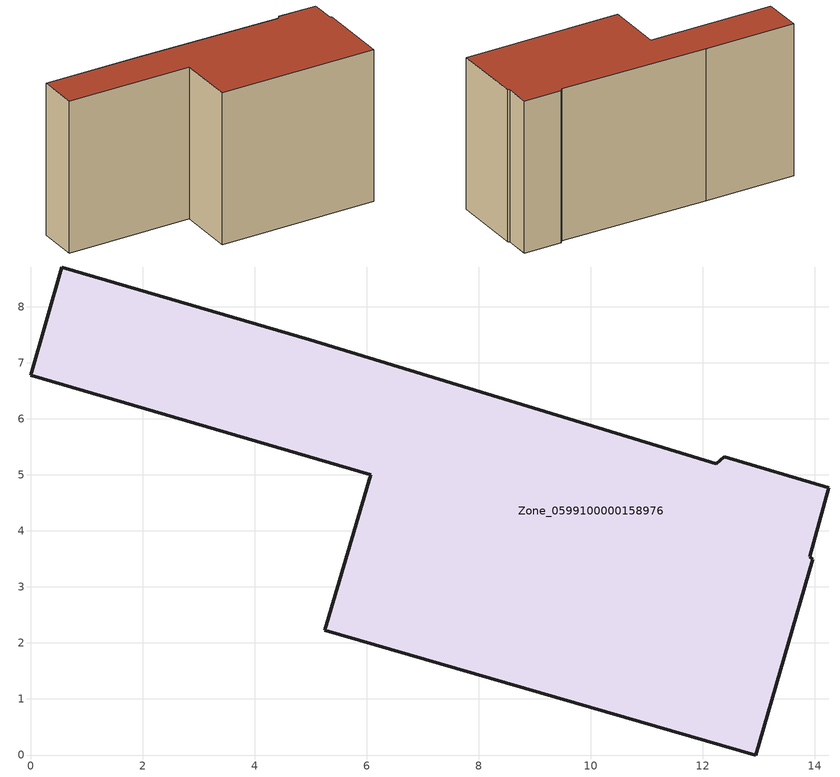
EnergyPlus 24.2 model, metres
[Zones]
Zone_0599100000158976
 floor ground (C_G): 6.07,5 0,6.78 0.56,8.71 4.98,7.41 12.24,5.2 12.38,5.32 14.25,4.77 13.9,3.54 13.96,3.5 12.94,0 5.25,2.23 z0
 wall outside (C_F): 0,6.78 6.07,5 5.25,2.23 12.94,0 13.96,3.5 13.9,3.54 14.25,4.77 12.38,5.32 12.24,5.2 4.98,7.41 0.56,8.71 0,6.78 z0:7.76
 roof outside (C_R): 14.25,4.77 12.38,5.32 12.24,5.2 4.98,7.41 0.56,8.71 0,6.78 6.07,5 5.25,2.23 12.94,0 13.96,3.5 13.9,3.54 z7.76
[BUILDING]
Pand.0599100000158976: North Axis=0; Terrain=City; Loads Convergence Tolerance Value=0.04; Temperature Convergence Tolerance Value=0.4; Solar Distribution=FullExterior; Maximum Number of Warmup Days=25; Minimum Number of Warmup Days=1
[Site:Location]
Rotterdam.The.Hague.AP_ZH_NLD Design_Conditions: Latitude=51.96; Longitude=4.45; Time Zone=1; Elevation=-4.5
[SITE:GROUNDTEMPERATURE:BUILDINGSURFACE]
18, 18, 18, 18, 18, 18, 18, 18, 18, 18, 18, 18
[MATERIAL] Thermal Absorptance=0.9; Solar Absorptance=0.7; Visible Absorptance=0.7
Name | Roughness | Thickness | Conductivity | Density | Specific Heat
G.TI.1946 | MediumSmooth | 0.15 | 1 | 540 | 1210
F.TI.1946 | Rough | 0.3 | 0.857143 | 1920 | 840
R.TI.1946 | MediumRough | 0.2 | 0.1 | 1500 | 1000
[CONSTRUCTION]
C_G: G.TI.1946
C_F: F.TI.1946
C_R: R.TI.1946
[ZONE]
Zone_0599100000158976: Type=1; Multiplier=1; Ceiling Height=Autocalculate; Volume=Autocalculate; Floor Area=autocalculate; Part of Total Floor Area=Yes
[ZONEINFILTRATION:DESIGNFLOWRATE]
Infil_Zone_0599100000158976: Zone or ZoneList or Space or SpaceList=Zone_0599100000158976; Schedule=AlwaysOn; Design Flow Rate Calculation Method=Flow/Area; Flow Rate per Floor Area=0.003; Constant Term Coefficient=1; Temperature Term Coefficient=0; Velocity Term Coefficient=0; Velocity Squared Term Coefficient=0
[HVACTEMPLATE:ZONE:IDEALLOADSAIRSYSTEM]
Zone_0599100000158976: Maximum Heating Supply Air Temperature=50; Minimum Cooling Supply Air Temperature=13; Maximum Heating Supply Air Humidity Ratio=0.0156; Minimum Cooling Supply Air Humidity Ratio=0.0077; Heating Limit=NoLimit; Cooling Limit=NoLimit; Dehumidification Control Type=ConstantSensibleHeatRatio; Cooling Sensible Heat Ratio=0.7; Dehumidification Setpoint=60; Humidification Control Type=None; Humidification Setpoint=30; Outdoor Air Method=None; Outdoor Air Flow Rate per Person=0.00944; Outdoor Air Flow Rate per Zone Floor Area=0; Outdoor Air Flow Rate per Zone=0; Demand Controlled Ventilation Type=None; Outdoor Air Economizer Type=NoEconomizer; Heat Recovery Type=None; Sensible Heat Recovery Effectiveness=0.7; Latent Heat Recovery Effectiveness=0.65
[ZONECONTROL:THERMOSTAT]
ThermostatControl_Zone_0599100000158976: Zone or ZoneList=Zone_0599100000158976; Control Type Schedule=DualSetpointControlType; Control 1=Thermostat_Zone_0599100000158976; Temperature Difference Between Cutout And Setpoint=0
[THERMOSTATSETPOINT:DUALSETPOINT]
Thermostat_Zone_0599100000158976: Heating Setpoint Temperature Schedule=HeatingSetpoint_Zone_0599100000158976; Cooling Setpoint Temperature Schedule=CoolingSetpoint_Zone_0599100000158976
[SCHEDULE:COMPACT]
HeatingSetpoint_Zone_0599100000158976: Through: 12/31, For: AllDays, Until: 24:00, 21
CoolingSetpoint_Zone_0599100000158976: Through: 12/31, For: AllDays, Until: 24:00, 24
DualSetpointControlType: Through: 12/31, For: AllDays, Until: 24:00, 4
AlwaysOn: Through: 12/31, For: AllDays, Until: 24:00, 1
